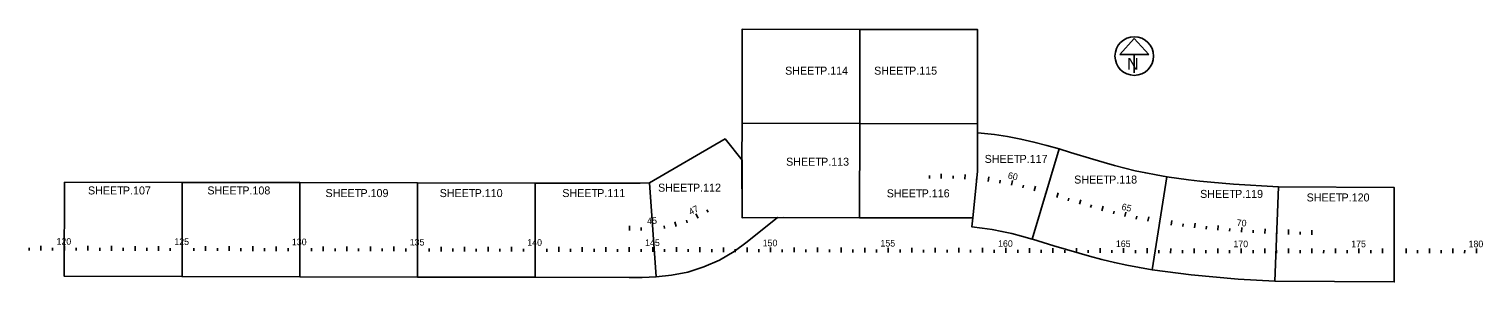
# Model space of a CAD drawing. Extents: x 129683 to 135859, y 574888 to 575962.
import ezdxf

# ---------------------------------------------------------------- set-up
doc = ezdxf.new("R2010")
doc.units = 0
for name, color, linetype in [('_CIVIL_CONSTRUCTION', 7, 'Continuous'), ('DR_P_Headwall', 7, 'Continuous'), ('GK_Drainage_Nodes', 7, 'Continuous'), ('SC_Scratch1', 7, 'Continuous')]:
    doc.layers.add(name, color=color, linetype=linetype)

msp = doc.modelspace()

# ---------------------------------------------------------------- linework, layer by layer
at = {"layer": '_CIVIL_CONSTRUCTION'}
for points in [[(132712.1, 575562.1), (132712.9, 575962.1), (133212.9, 575961), (133212, 575561)], [(133212.9, 575961), (133712.9, 575959.8), (133712, 575559.8), (133212, 575561)], [(132712.1, 575562.1), (132711.7, 575405.5), (132712, 575161), (132889.5, 575161.7), (133211.2, 575161), (133212, 575561)], [(133211.2, 575161), (133692.3, 575159.9), (133711.6, 575357.8), (133712, 575559.8), (133212, 575561)], [(132319.4, 575309), (132639.6, 575495.4), (132712, 575405.2), (132712, 575161), (132862.7, 575161.6), (132733.7, 575058.2), (132678.4, 575017.6), (132616, 574981.3), (132549.9, 574952.1), (132481, 574930.5), (132411.7, 574916.8), (132346.8, 574909.9)], [(133712, 575521.5), (133711.6, 575357.8), (133692.3, 575159.9), (133688.6, 575122.2), (133731.4, 575117.3), (133773.9, 575110.8), (133816.2, 575103), (133858.2, 575093.6), (133899.8, 575082.8), (133944, 575069.8), (134058.9, 575452.9), (134007.2, 575468.1), (133952, 575482.4), (133896.4, 575494.8), (133840.4, 575505.3), (133784, 575513.8), (133727.4, 575520.3)], [(134058.9, 575452.9), (134106.8, 575438.6), (134202.6, 575409.8), (134202.6, 575409.8), (134250.1, 575395.6), (134294, 575383), (134338.1, 575371.5), (134338.1, 575371.5), (134382.5, 575360.8), (134427.1, 575351.2), (134471.9, 575342.5), (134516.9, 575334.8), (134453.8, 574939.8), (134400.2, 574949), (134346.8, 574959.3), (134293.7, 574970.8), (134240.8, 574983.5), (134188.2, 574997.3), (134143.8, 575010), (134035.9, 575042.2), (133945.3, 575069.4), (133944, 575069.8)], [(129833.6, 575312.4), (130333.6, 575311.3), (130332.7, 574911.3), (129832.7, 574912.4)], [(130333.6, 575311.3), (130833.6, 575310.2), (130832.7, 574910.2), (130332.7, 574911.3)], [(130833.6, 575310.2), (131333.6, 575309.1), (131332.7, 574909.1), (130832.7, 574910.2)], [(131333.6, 575309.1), (131833.6, 575307.9), (131832.7, 574907.9), (131332.7, 574909.1)], [(131333.6, 575309.1), (131833.6, 575307.9), (131832.7, 574907.9), (131332.7, 574909.1)], [(131833.6, 575307.9), (132279.2, 575307.4), (132319.4, 575309), (132346.8, 574909.9), (132287.1, 574907.4), (132232.9, 574907.1), (131832.7, 574907.9)], [(134516.9, 575334.8), (134608.7, 575322.1), (134656.2, 575316.6), (134703.8, 575311.5), (134799.2, 575302.9), (134990.4, 575291.8), (134975.6, 574892.1), (134819.5, 574900.3), (134620.3, 574918.1), (134453.8, 574939.8)], [(134990.4, 575291.8), (135483, 575288.7), (135482.9, 574888.4), (134975.6, 574892.1)]]:
    msp.add_lwpolyline(points, close=True, dxfattribs=at)
at = {"layer": 'DR_P_Headwall'}
for p, q in [((134378.2, 575922.3), (134316.6, 575854)), ((134439.7, 575854), (134378.2, 575922.3)), ((134316.6, 575854), (134439.7, 575854)), ((134378.2, 575854), (134378.2, 575776.7))]:
    msp.add_line(p, q, dxfattribs=at)
msp.add_circle((134378.2, 575847.5), 82, dxfattribs=at)
at = {"layer": 'GK_Drainage_Nodes'}
msp.add_circle((134378.2, 575847.5), 82, dxfattribs=at)
at = {"layer": 'SC_Scratch1'}
for p, q in [((133558.3, 575328), (133558.3, 575348)), ((133658.2, 575325.2), (133659.4, 575345.2)), ((133508.3, 575328.1), (133508.3, 575340.1)), ((133608.2, 575327.4), (133608.6, 575339.4)), ((133708, 575321.2), (133709.2, 575333.2)), ((133757.7, 575315.5), (133760.3, 575335.3)), ((133807.1, 575308.1), (133809.1, 575319.9)), ((133856.3, 575298.9), (133860.3, 575318.5)), ((133905.1, 575288), (133907.9, 575299.7)), ((133953.5, 575275.4), (133958.9, 575294.7)), ((134001.5, 575261.3), (134004.9, 575272.8)), ((134049.3, 575247), (134055.1, 575266.1)), ((134097.2, 575232.6), (134100.7, 575244.1)), ((134145.1, 575218.3), (134150.9, 575237.4)), ((132525.3, 575159.5), (132516.2, 575177.3)), ((132568.5, 575184.6), (132561.9, 575194.6)), ((134193, 575203.9), (134196.4, 575215.4)), ((134241.1, 575190.2), (134246.4, 575209.4)), ((134289.5, 575177.5), (134292.4, 575189.1)), ((134338.1, 575165.8), (134342.5, 575185.3)), ((134387, 575155.3), (134389.4, 575167)), ((134436, 575145.8), (134439.6, 575165.4)), ((132233.2, 575107.1), (132233.2, 575127.1)), ((132283.2, 575107.4), (132282.9, 575119.4)), ((132333.1, 575109.5), (132331.7, 575129.4)), ((132382.8, 575114.7), (132381.1, 575126.6)), ((132431.9, 575124.4), (132426.9, 575143.7)), ((132479.5, 575139.3), (132475.3, 575150.6)), ((134485.3, 575137.3), (134487.2, 575149.2)), ((134534.8, 575130), (134537.5, 575149.8)), ((134584.4, 575123.6), (134585.8, 575135.5)), ((134634, 575117.8), (134636.3, 575137.7)), ((134683.8, 575112.5), (134685, 575124.5)), ((134733.5, 575107.8), (134735.3, 575127.7)), ((134783.4, 575103.5), (134784.3, 575115.5)), ((134833.2, 575099.9), (134834.6, 575119.8)), ((134883.1, 575096.7), (134883.8, 575108.7)), ((134933, 575094.1), (134934, 575114)), ((134983, 575091.9), (134983.4, 575103.9)), ((135033, 575090.4), (135033.5, 575110.4)), ((135083, 575089.3), (135083.2, 575101.3)), ((135133, 575088.8), (135133.1, 575108.8)), ((129733, 575021.7), (129733, 575041.7)), ((129833, 575021.4), (129833, 575041.4)), ((129933, 575021.2), (129933, 575041.2)), ((130033, 575021), (130033, 575041)), ((130133, 575020.8), (130133, 575040.8)), ((130233, 575020.5), (130233, 575040.5)), ((130333, 575020.3), (130333, 575040.3)), ((130433, 575020.1), (130433, 575040.1)), ((130533, 575019.9), (130533, 575039.9)), ((130633, 575019.6), (130633, 575039.6)), ((130733, 575019.4), (130733, 575039.4)), ((130833, 575019.2), (130833, 575039.2)), ((130933, 575019), (130933, 575039)), ((131033, 575018.7), (131033, 575038.7)), ((131133, 575018.5), (131133, 575038.5)), ((131233, 575018.3), (131233, 575038.3)), ((131433, 575017.8), (131433, 575037.8)), ((131533, 575017.6), (131533, 575037.6)), ((131633, 575017.4), (131633, 575037.4)), ((131733, 575017.2), (131733, 575037.2)), ((131833, 575016.9), (131833, 575036.9)), ((131933, 575016.7), (131933, 575036.7)), ((132033, 575016.5), (132033, 575036.5)), ((132133, 575016.3), (132133, 575036.3)), ((132233, 575016), (132233, 575036)), ((132333, 575015.8), (132333, 575035.8)), ((132433, 575015.6), (132433, 575035.6)), ((132533, 575015.4), (132533, 575035.4)), ((129683, 575021.8), (129683, 575033.8)), ((129783, 575021.5), (129783, 575033.5)), ((129883, 575021.3), (129883, 575033.3)), ((129983, 575021.1), (129983, 575033.1)), ((130083, 575020.9), (130083, 575032.9)), ((130183, 575020.6), (130183, 575032.6)), ((130283, 575020.4), (130283, 575032.4)), ((130383, 575020.2), (130383, 575032.2)), ((130483, 575020), (130483, 575032)), ((130583, 575019.7), (130583, 575031.7)), ((130683, 575019.5), (130683, 575031.5)), ((130783, 575019.3), (130783, 575031.3)), ((130883, 575019.1), (130883, 575031.1)), ((130983, 575018.9), (130983, 575030.9)), ((131083, 575018.6), (131083, 575030.6)), ((131183, 575018.4), (131183, 575030.4)), ((131283, 575018.2), (131283, 575030.2)), ((131383, 575018), (131383, 575030)), ((131483, 575017.7), (131483, 575029.7)), ((131583, 575017.5), (131583, 575029.5)), ((131683, 575017.3), (131683, 575029.3)), ((131783, 575017.1), (131783, 575029.1)), ((131883, 575016.8), (131883, 575028.8)), ((131983, 575016.6), (131983, 575028.6)), ((132083, 575016.4), (132083, 575028.4)), ((132183, 575016.2), (132183, 575028.2)), ((132283, 575015.9), (132283, 575027.9)), ((132283, 575015.9), (132283, 575027.9)), ((132283, 575015.9), (132283, 575027.9)), ((132383, 575015.7), (132383, 575027.7)), ((132483, 575015.5), (132483, 575027.5)), ((132583, 575015.3), (132583, 575027.3)), ((132633, 575015.2), (132633, 575035.2)), ((132683, 575015), (132683, 575027)), ((132733, 575014.9), (132733, 575034.9)), ((132783, 575014.8), (132783, 575026.8)), ((132833, 575014.7), (132833, 575034.7)), ((132883, 575014.6), (132883, 575026.6)), ((132933, 575014.5), (132933, 575034.5)), ((132983, 575014.4), (132983, 575026.4)), ((133033, 575014.3), (133033, 575034.3)), ((133083, 575014.1), (133083, 575026.1)), ((133133, 575014), (133133, 575034)), ((133183, 575013.9), (133183, 575025.9)), ((133233, 575013.8), (133233, 575033.8)), ((133283, 575013.7), (133283, 575025.7)), ((133333, 575013.6), (133333, 575033.6)), ((133383, 575013.5), (133383, 575025.5)), ((133433, 575013.4), (133433, 575033.4)), ((133483, 575013.2), (133483, 575025.2)), ((133533, 575013.1), (133533, 575033.1)), ((133583, 575013), (133583, 575025)), ((133633, 575012.9), (133633, 575032.9)), ((133683, 575012.8), (133683, 575024.8)), ((133733, 575012.7), (133733, 575032.7)), ((133783, 575012.6), (133783, 575024.6)), ((133833, 575012.5), (133833, 575032.5)), ((133883, 575012.4), (133883, 575024.4)), ((133933, 575012.2), (133933, 575032.2)), ((133983, 575012.1), (133983, 575024.1)), ((134033, 575012), (134033, 575032)), ((134083, 575011.9), (134083, 575023.9)), ((134133, 575011.8), (134133, 575031.8)), ((134183, 575011.7), (134183, 575023.7)), ((134233, 575011.6), (134233, 575031.6)), ((134283, 575011.5), (134283, 575023.5)), ((134333, 575011.3), (134333, 575031.3)), ((134382.9, 575011.2), (134383, 575023.2)), ((134432.9, 575011.1), (134433, 575031.1)), ((134482.9, 575011), (134483, 575023)), ((134532.9, 575010.9), (134533, 575030.9)), ((134582.9, 575010.8), (134583, 575022.8)), ((134632.9, 575010.8), (134633, 575030.8)), ((134682.9, 575010.8), (134683, 575022.8)), ((134732.9, 575010.8), (134733, 575030.8)), ((134782.9, 575010.8), (134783, 575022.8)), ((134832.9, 575010.8), (134833, 575030.8)), ((134882.9, 575010.8), (134883, 575022.8)), ((134932.9, 575010.8), (134933, 575030.8)), ((134982.9, 575010.8), (134983, 575022.8)), ((135032.9, 575010.8), (135033, 575030.8)), ((135082.9, 575010.8), (135083, 575022.8)), ((135132.9, 575010.8), (135133, 575030.8)), ((135182.9, 575010.8), (135183, 575022.8)), ((135232.9, 575010.7), (135233, 575030.7)), ((135282.9, 575010.7), (135283, 575022.7)), ((135332.9, 575010.7), (135333, 575030.7)), ((135382.9, 575010.7), (135383, 575022.7)), ((135432.9, 575010.7), (135433, 575030.7)), ((135532.9, 575010.7), (135533, 575030.7)), ((135581.9, 575010.7), (135582, 575022.7)), ((135631.9, 575010.7), (135632, 575030.7)), ((135681.9, 575010.7), (135682, 575022.7)), ((135731.9, 575010.7), (135732, 575030.7)), ((135781.9, 575010.7), (135782, 575022.7)), ((135831.9, 575010.7), (135832, 575030.7))]:
    msp.add_line(p, q, dxfattribs=at)

# ---------------------------------------------------------------- texts
at = {"layer": '_CIVIL_CONSTRUCTION'}
for s, p in [('SHEET ', (132895, 575768.5)), ('P.114', (133043.5, 575768.5)), ('SHEET ', (133273.2, 575768.5)), ('P.115', (133421.7, 575768.5)), ('SHEET ', (132899.3, 575381.8)), ('P.113', (133047.7, 575381.8)), ('SHEET ', (133742.7, 575393.8)), ('P.117', (133891.2, 575393.8)), ('SHEET ', (129933.2, 575259.9)), ('P.107', (130081.7, 575259.9)), ('SHEET ', (130440.5, 575259.9)), ('P.108', (130589, 575259.9)), ('SHEET ', (130942.4, 575248.7)), ('P.109', (131090.9, 575248.7)), ('SHEET ', (131427.5, 575248.7)), ('P.110', (131576, 575248.7)), ('SHEET ', (131948.3, 575248.7)), ('P.111', (132096.8, 575248.7)), ('SHEET ', (132355.1, 575271.7)), ('P.112', (132503.6, 575271.7)), ('SHEET ', (134123, 575306.1)), ('P.118', (134271.5, 575306.1)), ('SHEET ', (133326.7, 575247.7)), ('P.116', (133475.1, 575247.7)), ('SHEET ', (134658.1, 575245.2)), ('P.119', (134806.5, 575245.2)), ('SHEET ', (135110.5, 575230.1)), ('P.120', (135259, 575230.1))]:
    msp.add_text(s, height=34, dxfattribs=at).set_placement(p)
at = {"layer": 'DR_P_Headwall'}
msp.add_text('N', height=50, dxfattribs=at).set_placement((134347.9, 575789.3))
at = {"layer": 'SC_Scratch1'}
for s, rotation, p in [('60', 348.43456, (133839.5, 575327.9)), ('65', 347.1729, (134322.3, 575195.1)), ('45', 3.91761, (132309.6, 575132.9)), ('47', 26.9864, (132493.4, 575171.3)), ('70', 356.06639, (134812.7, 575126.3)), ('120', 359.87155, (129799.5, 575046.5)), ('125', 359.87155, (130300, 575045.4)), ('130', 359.87155, (130799.5, 575044.3)), ('135', 359.87155, (131300, 575043.1)), ('140', 359.87155, (131799.5, 575042)), ('145', 359.87155, (132300, 575040.9)), ('150', 359.87155, (132799.5, 575039.8)), ('155', 359.87155, (133300, 575038.7)), ('160', 359.87155, (133799.5, 575037.5)), ('165', 359.87155, (134300, 575036.4)), ('170', 359.99184, (134799.5, 575035.8)), ('175', 359.99184, (135299.9, 575035.7)), ('180', 359.99184, (135798.5, 575035.7))]:
    msp.add_text(s, height=28, rotation=rotation, dxfattribs=at).set_placement(p)

doc.saveas('drawing.dxf')
